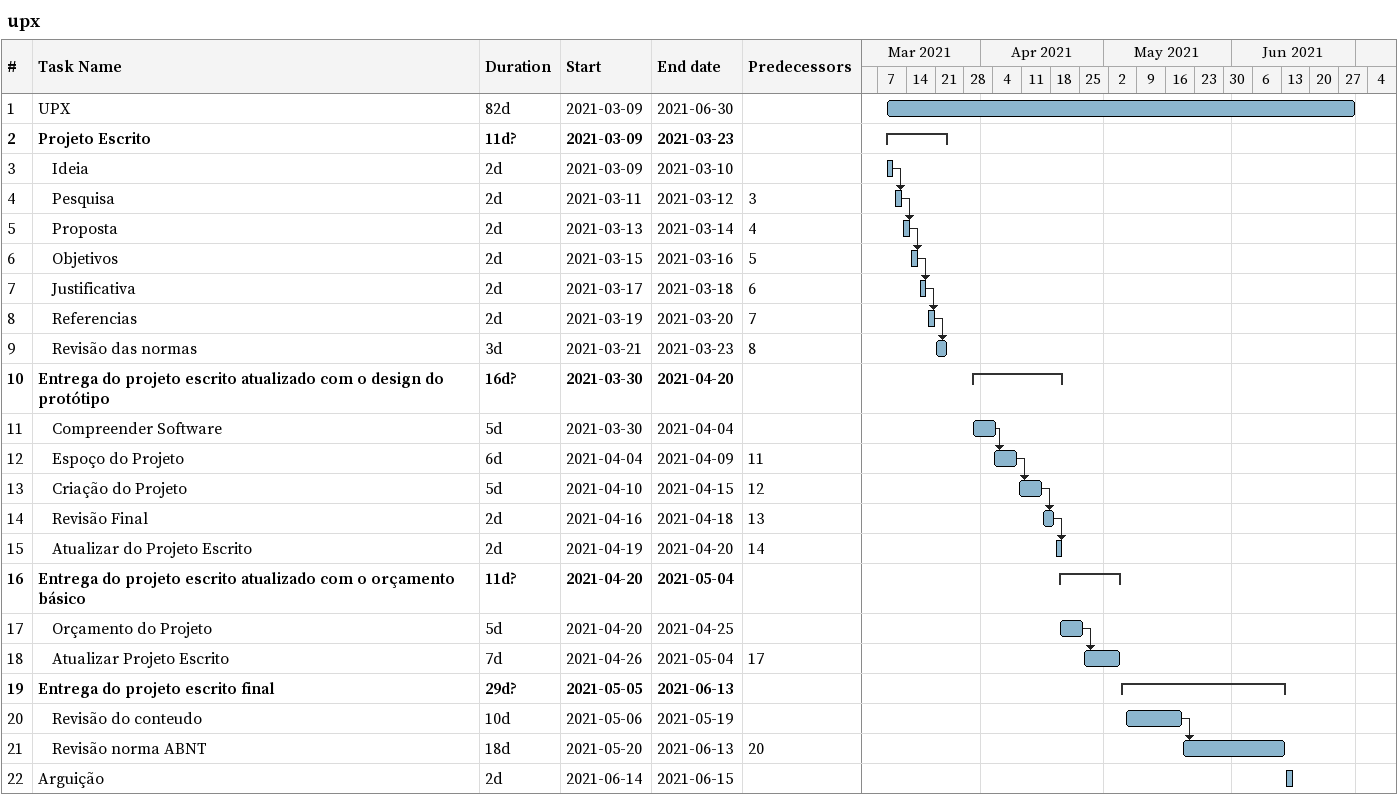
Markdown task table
upx

| ID | Level | Task | Duration | Start | Finish | Predecessors |
|---|---|---|---|---|---|---|
| 1 | 1 | UPX | 82d | 2021-03-09 | 2021-06-30 |  |
| 2 | 1 | **Projeto Escrito** | 11d? | 2021-03-09 | 2021-03-23 |  |
| 3 | 2 | Ideia | 2d | 2021-03-09 | 2021-03-10 |  |
| 4 | 2 | Pesquisa | 2d | 2021-03-11 | 2021-03-12 | 3 |
| 5 | 2 | Proposta | 2d | 2021-03-13 | 2021-03-14 | 4 |
| 6 | 2 | Objetivos | 2d | 2021-03-15 | 2021-03-16 | 5 |
| 7 | 2 | Justificativa | 2d | 2021-03-17 | 2021-03-18 | 6 |
| 8 | 2 | Referencias | 2d | 2021-03-19 | 2021-03-20 | 7 |
| 9 | 2 | Revisão das normas | 3d | 2021-03-21 | 2021-03-23 | 8 |
| 10 | 1 | **Entrega do projeto escrito atualizado com o design do protótipo** | 16d? | 2021-03-30 | 2021-04-20 |  |
| 11 | 2 | Compreender Software | 5d | 2021-03-30 | 2021-04-04 |  |
| 12 | 2 | Espoço do Projeto | 6d | 2021-04-04 | 2021-04-09 | 11 |
| 13 | 2 | Criação do Projeto | 5d | 2021-04-10 | 2021-04-15 | 12 |
| 14 | 2 | Revisão Final | 2d | 2021-04-16 | 2021-04-18 | 13 |
| 15 | 2 | Atualizar do Projeto Escrito | 2d | 2021-04-19 | 2021-04-20 | 14 |
| 16 | 1 | **Entrega do projeto escrito atualizado com o orçamento básico** | 11d? | 2021-04-20 | 2021-05-04 |  |
| 17 | 2 | Orçamento do Projeto | 5d | 2021-04-20 | 2021-04-25 |  |
| 18 | 2 | Atualizar Projeto Escrito | 7d | 2021-04-26 | 2021-05-04 | 17 |
| 19 | 1 | **Entrega do projeto escrito final** | 29d? | 2021-05-05 | 2021-06-13 |  |
| 20 | 2 | Revisão do conteudo | 10d | 2021-05-06 | 2021-05-19 |  |
| 21 | 2 | Revisão norma ABNT | 18d | 2021-05-20 | 2021-06-13 | 20 |
| 22 | 1 | Arguição | 2d | 2021-06-14 | 2021-06-15 |  |
